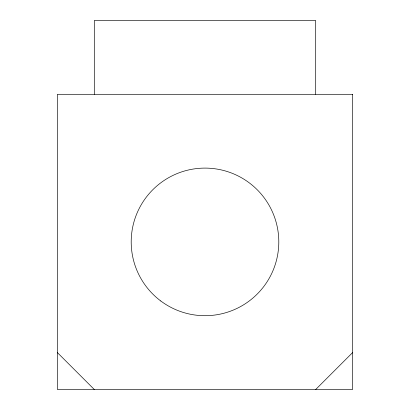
<?xml version="1.0" encoding="UTF-8"?>
<svg xmlns="http://www.w3.org/2000/svg" width="410" height="410" viewBox="0 0 410 410"><rect width="100%" height="100%" fill="white"/><g stroke="black" fill="none" stroke-linecap="round" stroke-linejoin="round"><path stroke-width="0.61" d="M315.7 389.5L352.6 352.6M57.4 352.6L94.3 389.5M315.7 94.3L315.7 20.5L94.3 20.5L94.3 94.3M352.6 94.3L57.4 94.3L57.4 389.5L352.6 389.5L352.6 94.3M160.751 300.966A73.8 73.8 0 0 0 278.277 250.689A73.8 73.8 0 0 0 175.972 174.05A73.8 73.8 0 0 0 160.751 300.966"/></g></svg>
